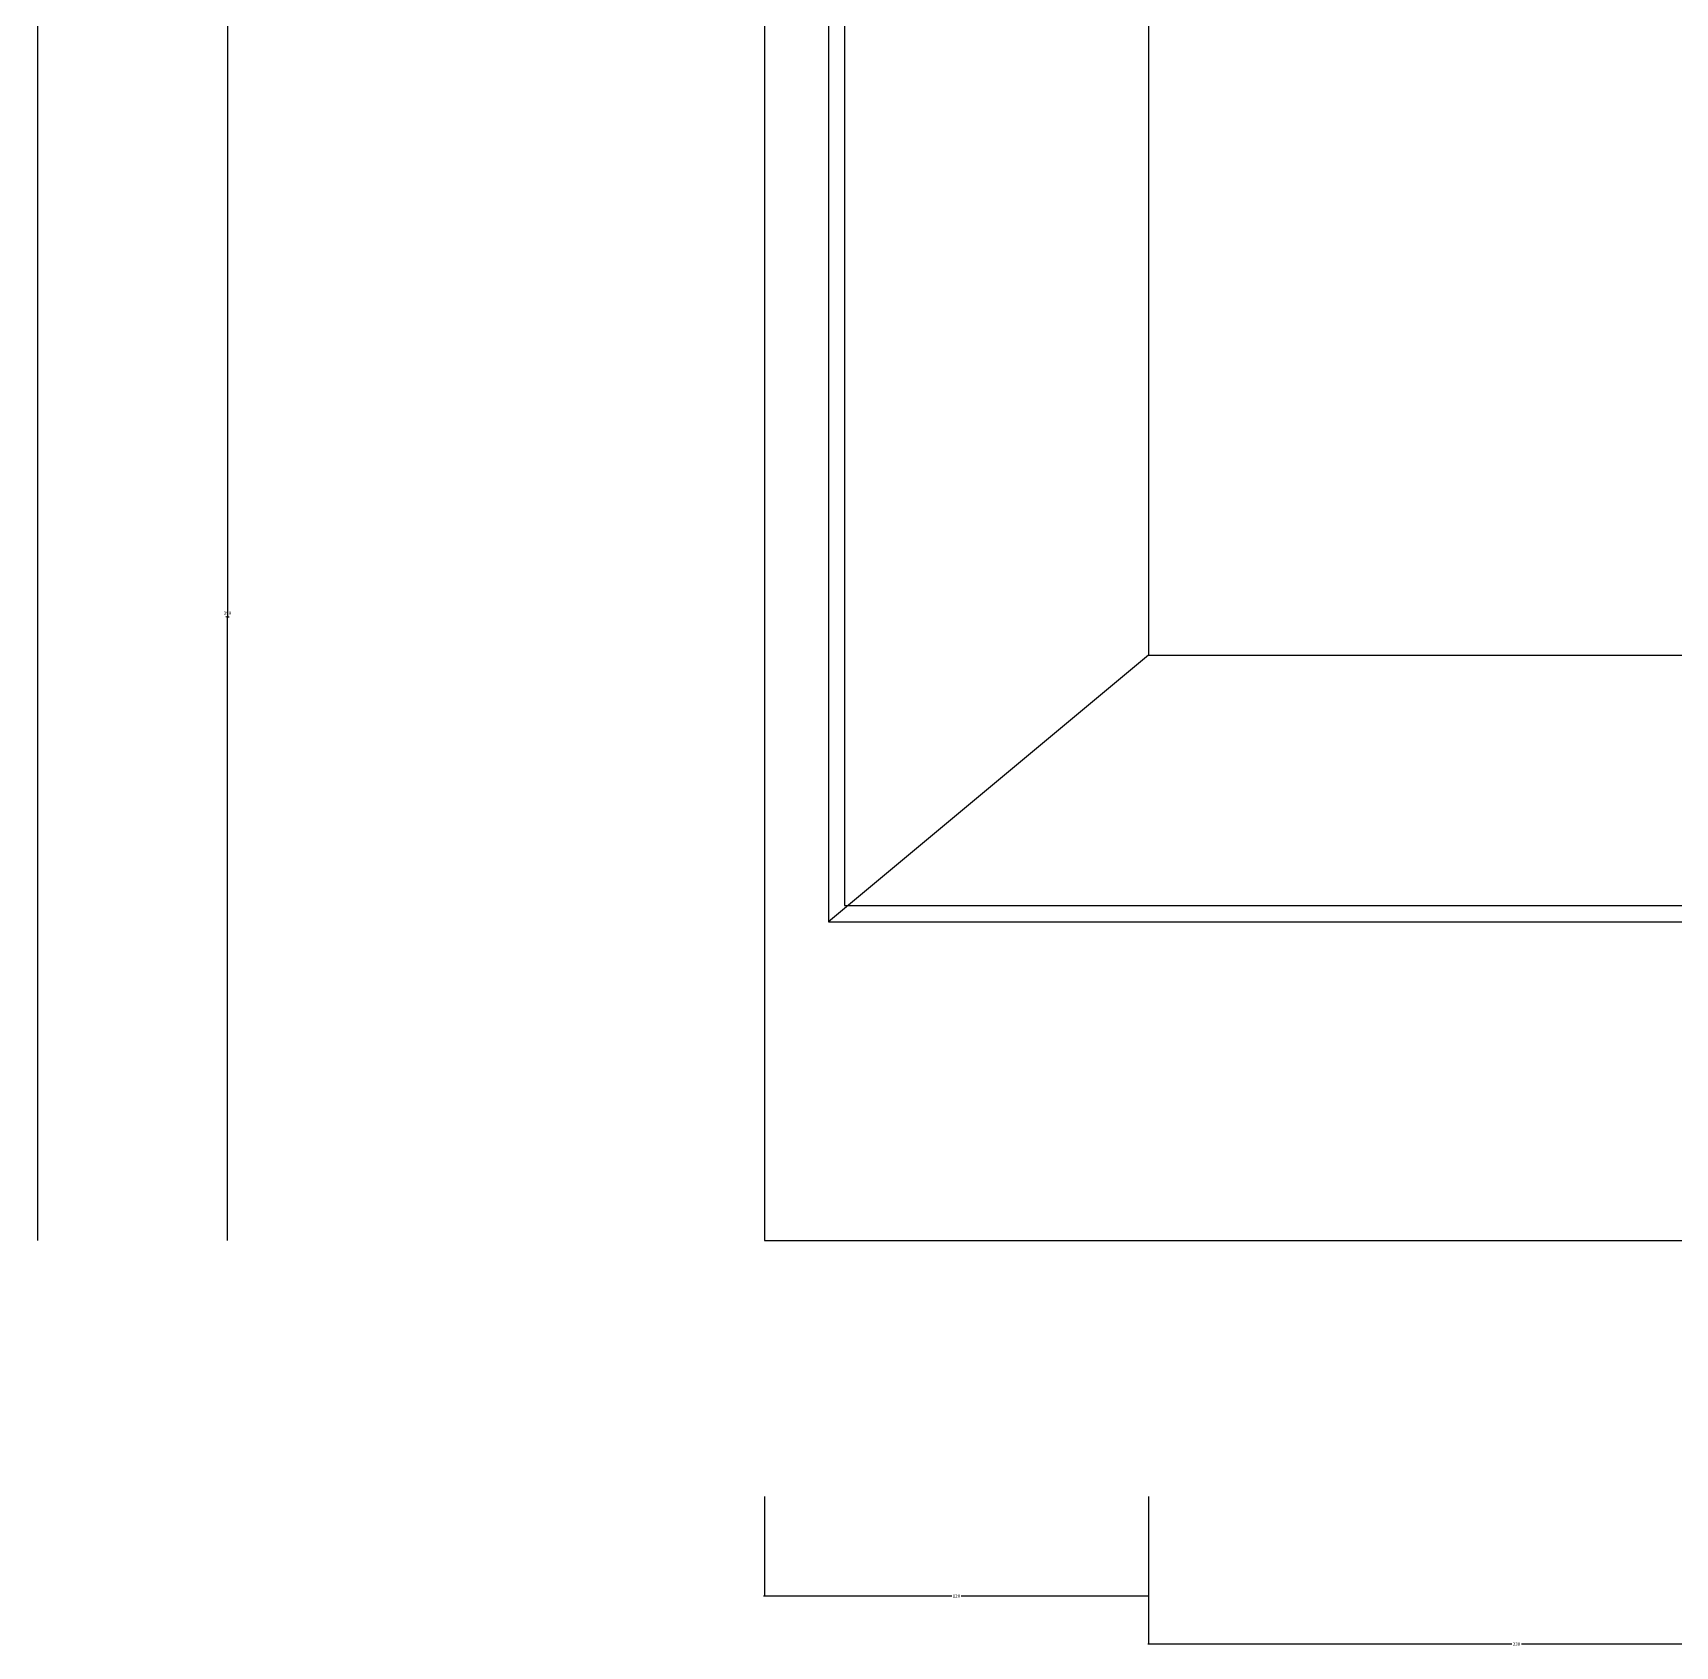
# Model space of a CAD drawing. Header units: metres. Extents: x -46 to 5315, y 535 to 7348.
# Drawn here: x 344 to 858, y 3595 to 4099 of the extents above; entities that cross this region are included whole.
import ezdxf

# ---------------------------------------------------------------- set-up
doc = ezdxf.new("R2010")
doc.units = ezdxf.units.M
for name, color, linetype in [('2', 2, 'Continuous'), ('3', 3, 'Continuous'), ('4', 4, 'Continuous'), ('DIM', 3, 'Continuous')]:
    doc.layers.add(name, color=color, linetype=linetype)
doc.dimstyles.get("Standard").update_dxf_attribs({"dimtxt": 2.5, "dimasz": 2.5, "dimexe": 1.25, "dimexo": 0.625, "dimtad": 1, "dimcen": 2.5, "dimazin": 3, "dimtfac": 1, "dimtmove": 0, "dimatfit": 3})

# ---------------------------------------------------------------- blocks, each defined once
blk = doc.blocks.new('*D3')
for p, q in [((345.99, 6651.58), (345.99, 5186.73)), ((345.74, 5186.73), (345.49, 5186.73)), ((345.99, 3721.88), (345.99, 5186.73)), ((345.99, 5186.73), (345.99, 5186.73)), ((346.24, 5186.73), (346.49, 5186.73))]:
    blk.add_line(p, q)
at = {"layer": 'Defpoints'}
for p in [(345.99, 6651.58), (345.99, 5186.73), (345.99, 3721.88)]:
    blk.add_point(p, dxfattribs=at)
at = {"layer": 'DIM', "insert": (345.99, 5187.855), "char_height": 1, "attachment_point": 5}
blk.add_mtext('2930', dxfattribs=at)
blk = doc.blocks.new('*D4')
for p, q in [((405.28, 4111.58), (405.28, 3916.73)), ((405.03, 3916.73), (404.78, 3916.73)), ((405.28, 3721.88), (405.28, 3916.73)), ((405.28, 3916.73), (405.28, 3916.73)), ((405.53, 3916.73), (405.78, 3916.73))]:
    blk.add_line(p, q)
at = {"layer": 'Defpoints'}
for p in [(405.28, 4111.58), (405.28, 3916.73), (405.28, 3721.88)]:
    blk.add_point(p, dxfattribs=at)
at = {"layer": 'DIM', "insert": (405.28, 3917.855), "char_height": 1, "attachment_point": 5}
blk.add_mtext('390', dxfattribs=at)
blk = doc.blocks.new('*D10')
for p, q in [((693.07, 3641.98), (693.07, 3595.86)), ((923.07, 3641.98), (923.07, 3595.86)), ((806.57, 3595.86), (692.82, 3595.86)), ((923.32, 3595.86), (809.57, 3595.86))]:
    blk.add_line(p, q)
at = {"layer": 'Defpoints'}
for p in [(693.07, 3641.98), (923.07, 3641.98), (923.07, 3595.86)]:
    blk.add_point(p, dxfattribs=at)
at = {"layer": 'DIM', "insert": (808.07, 3595.86), "char_height": 1, "attachment_point": 5}
blk.add_mtext('230', dxfattribs=at)
blk = doc.blocks.new('*D12')
for p, q in [((573.07, 3641.98), (573.07, 3610.86)), ((693.07, 3641.98), (693.07, 3610.86)), ((631.57, 3610.86), (572.82, 3610.86)), ((693.32, 3610.86), (634.57, 3610.86))]:
    blk.add_line(p, q)
at = {"layer": 'Defpoints'}
for p in [(573.07, 3641.98), (693.07, 3641.98), (693.07, 3610.86)]:
    blk.add_point(p, dxfattribs=at)
at = {"layer": 'DIM', "insert": (633.07, 3610.86), "char_height": 1, "attachment_point": 5}
blk.add_mtext('120', dxfattribs=at)

msp = doc.modelspace()

# ---------------------------------------------------------------- linework, layer by layer
at = {"layer": '2'}
msp.add_line((573.07, 3721.88), (2473.47, 3721.88), dxfattribs=at)
at = {"layer": '3'}
msp.add_lwpolyline([(2124.07, 3826.52), (2448.47, 3826.52), (2448.47, 6446.58), (598.07, 6446.58), (598.07, 3826.52), (922.46, 3826.52)], dxfattribs=at)
at = {"layer": '4'}
for p, q in [((573.07, 6471.58), (573.07, 3721.88)), ((693.07, 3904.74), (593.07, 3821.4))]:
    msp.add_line(p, q, dxfattribs=at)
for points in [[(2453.47, 3821.4), (2453.47, 6451.58), (593.07, 6451.58), (593.07, 3821.4), (923.07, 3821.4)], [(2353.47, 3904.74), (2353.47, 6351.58), (693.07, 6351.58), (693.07, 3904.74), (894.12, 3904.74)]]:
    msp.add_lwpolyline(points, dxfattribs=at)

# ---------------------------------------------------------------- dimensions: what is measured, and where the dimension line sits
at = {"layer": 'DIM'}
for base, p1, p2, text, picture, middle in [((345.99, 5186.73), (345.99, 6651.58), (345.99, 3721.88), '2930', '*D3', (345.99, 5187.855)), ((405.28, 3916.73), (405.28, 3721.88), (405.28, 4111.58), '390', '*D4', (405.28, 3917.855)), ((693.07, 3610.86), (693.07, 3641.98), (573.07, 3641.98), '120', '*D12', (633.07, 3610.86)), ((923.07, 3595.86), (923.07, 3641.98), (693.07, 3641.98), '230', '*D10', (808.07, 3595.86))]:
    dim = msp.add_linear_dim(base=base, p1=p1, p2=p2, text=text, dimstyle='Standard', dxfattribs=at)
    dim.commit()
    dim.dimension.update_dxf_attribs({"geometry": picture, "text_midpoint": middle})

doc.saveas('drawing.dxf')
